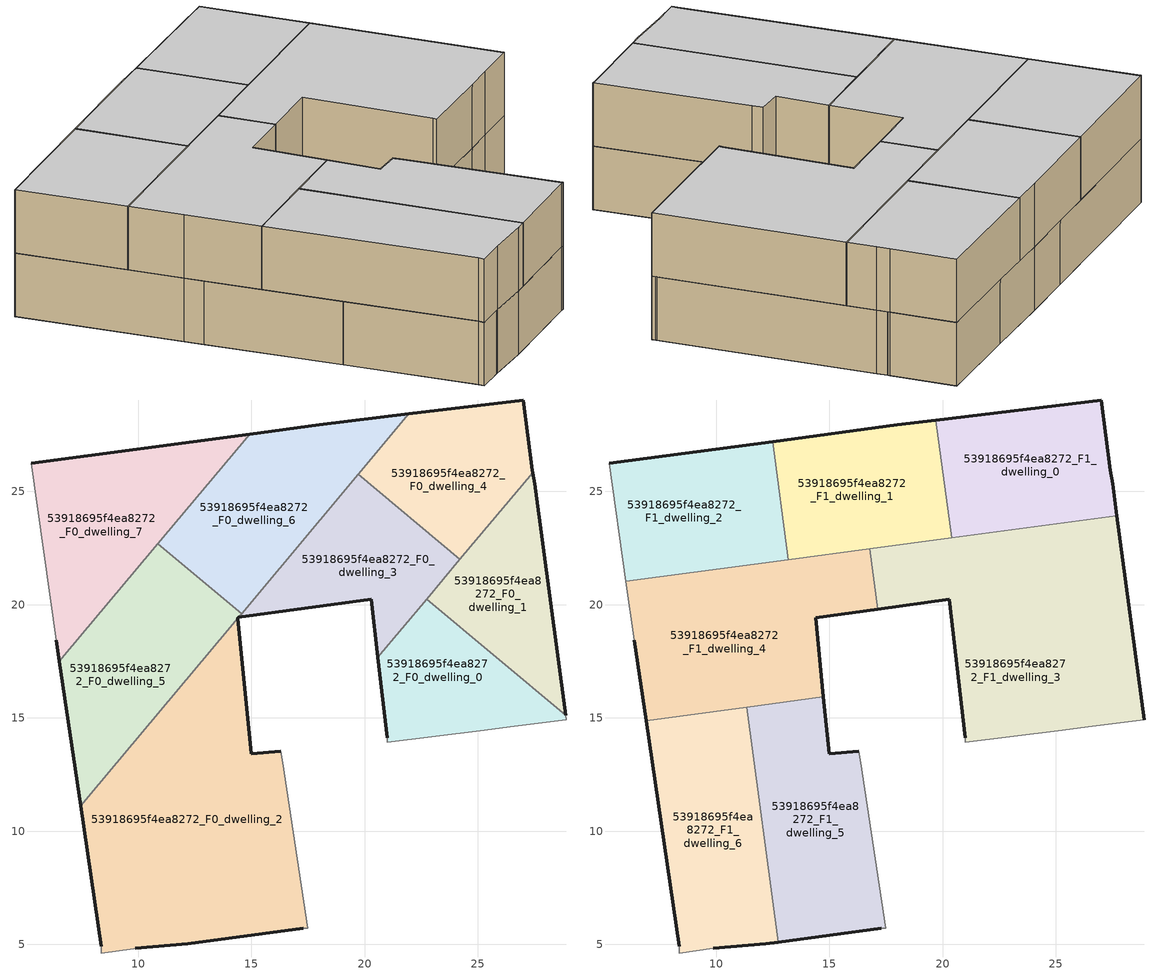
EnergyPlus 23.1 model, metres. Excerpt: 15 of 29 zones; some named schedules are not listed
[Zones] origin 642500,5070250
53918695f4ea8272_F0_dwelling_0
 floor ground (EU_floor_Construction): 28.9,14.92 28.88,15.11 22.74,20.24 20.59,17.67 20.99,14.12 20.99,13.92 25.1,14.42 26.6,14.62 z0
 wall outside (EU_wall_Construction): 20.99,14.12 20.59,17.67 z0:3
 wall adiabatic (EU_wall_Construction): 28.88,15.11 28.9,14.92 26.6,14.62 25.1,14.42 20.99,13.92 20.99,14.12 z0:3
 wall to 53918695f4ea8272_F0_dwelling_1 (EU_wall_Construction): 22.74,20.24 28.88,15.11 z0:3
 wall to 53918695f4ea8272_F0_dwelling_3 (EU_wall_Construction): 20.59,17.67 22.74,20.24 z0:3
53918695f4ea8272_F0_dwelling_1
 floor ground (EU_floor_Construction): 28.88,15.11 27.5,25.33 27.42,25.83 22.74,20.24 z0
 wall outside (EU_wall_Construction): 27.42,25.83 27.5,25.33 28.88,15.11 z0:3
 wall to 53918695f4ea8272_F0_dwelling_4 (EU_wall_Construction): 24.21,21.99 27.42,25.83 z0:3
 wall to 53918695f4ea8272_F0_dwelling_3 (EU_wall_Construction): 22.75,20.24 24.21,21.99 z0:3
53918695f4ea8272_F0_dwelling_2
 floor ground (EU_floor_Construction): 17.49,5.72 16.39,13.03 16.29,13.53 14.99,13.42 14.4,19.39 7.47,11.12 8.38,4.92 8.38,4.62 9.82,4.81 9.88,4.82 12.19,5.02 17.29,5.72 z0
 wall outside (EU_wall_Construction): 17.29,5.72 12.19,5.02 9.88,4.82 / 8.38,4.92 7.47,11.12 / 14.4,19.39 14.99,13.42 16.29,13.53 z0:3
 wall adiabatic (EU_wall_Construction): 16.29,13.53 16.39,13.03 17.49,5.72 17.29,5.72 / 9.88,4.82 9.82,4.81 8.38,4.62 8.38,4.92 z0:3
 wall to 53918695f4ea8272_F0_dwelling_5 (EU_wall_Construction): 7.47,11.12 14.4,19.39 z0:3
53918695f4ea8272_F0_dwelling_3
 floor ground (EU_floor_Construction): 20.59,17.67 24.21,21.99 19.72,25.75 14.43,19.43 20.3,20.23 z0
 wall outside (EU_wall_Construction): 20.59,17.67 20.3,20.23 14.43,19.43 z0:3
 wall to 53918695f4ea8272_F0_dwelling_4 (EU_wall_Construction): 19.72,25.75 24.21,21.99 z0:3
 wall to 53918695f4ea8272_F0_dwelling_6 (EU_wall_Construction): 14.57,19.6 19.72,25.75 z0:3
 wall to 53918695f4ea8272_F0_dwelling_5 (EU_wall_Construction): 14.43,19.43 14.57,19.6 z0:3
53918695f4ea8272_F0_dwelling_4
 floor ground (EU_floor_Construction): 24.21,21.99 27.42,25.83 27.4,25.93 27,29.03 21.95,28.42 19.72,25.75 z0
 wall outside (EU_wall_Construction): 21.95,28.42 27,29.03 27.4,25.93 27.42,25.83 z0:3
 wall to 53918695f4ea8272_F0_dwelling_6 (EU_wall_Construction): 19.72,25.75 21.95,28.42 z0:3
53918695f4ea8272_F0_dwelling_5
 floor ground (EU_floor_Construction): 7.47,11.12 14.4,19.39 14.39,19.43 14.43,19.43 14.57,19.6 10.88,22.69 6.52,17.5 z0
 wall outside (EU_wall_Construction): 7.47,11.12 6.52,17.5 / 14.43,19.43 14.39,19.43 14.4,19.39 z0:3
 wall to 53918695f4ea8272_F0_dwelling_6 (EU_wall_Construction): 10.88,22.69 14.57,19.6 z0:3
 wall to 53918695f4ea8272_F0_dwelling_7 (EU_wall_Construction): 6.52,17.5 10.88,22.69 z0:3
53918695f4ea8272_F0_dwelling_6
 floor ground (EU_floor_Construction): 14.57,19.6 21.95,28.42 18,27.93 14.93,27.53 10.88,22.69 z0
 wall outside (EU_wall_Construction): 14.93,27.53 18,27.93 21.95,28.42 z0:3
 wall to 53918695f4ea8272_F0_dwelling_7 (EU_wall_Construction): 10.88,22.69 14.93,27.53 z0:3
53918695f4ea8272_F0_dwelling_7
 floor ground (EU_floor_Construction): 6.52,17.5 14.93,27.53 5.29,26.24 6.39,18.43 z0
 wall outside (EU_wall_Construction): 6.52,17.5 6.39,18.43 / 5.29,26.24 14.93,27.53 z0:3
 wall adiabatic (EU_wall_Construction): 6.39,18.43 5.29,26.24 z0:3
53918695f4ea8272_F1_dwelling_0
 floor to 53918695f4ea8272_F0_dwelling_4 (EU_floor_Construction): 25.6,23.65 27.42,25.83 27.4,25.93 27,29.03 21.95,28.42 19.98,26.06 20.06,25.48 22.7,23.26 z3
 floor to 53918695f4ea8272_F0_dwelling_6 (EU_floor_Construction): 19.98,26.06 21.95,28.42 19.7,28.14 z3
 floor to 53918695f4ea8272_F0_dwelling_1 (EU_floor_Construction): 27.69,23.93 27.5,25.33 27.42,25.83 25.6,23.65 z3
 floor to 53918695f4ea8272_F0_dwelling_3 (EU_floor_Construction): 22.7,23.26 20.06,25.48 20.39,22.95 z3
 wall outside (EU_wall_Construction): 19.7,28.14 27,29.03 27.4,25.93 27.5,25.33 27.69,23.93 z3:6
 wall to 53918695f4ea8272_F1_dwelling_1 (EU_wall_Construction): 20.39,22.95 19.7,28.14 z3:6
 wall to 53918695f4ea8272_F1_dwelling_3 (EU_wall_Construction): 27.69,23.93 20.39,22.95 z3:6
 ceiling to 53918695f4ea8272_F2_dwelling_0 (EU_floor_Construction): 27,29.03 27.4,25.93 27.5,25.33 27.69,23.93 20.39,22.95 19.7,28.14 z6
53918695f4ea8272_F1_dwelling_1
 floor to 53918695f4ea8272_F0_dwelling_6 (EU_floor_Construction): 17,22.5 19.98,26.06 19.7,28.14 18,27.93 14.92,27.52 12.79,24.98 13.19,21.99 z3
 floor to 53918695f4ea8272_F0_dwelling_4 (EU_floor_Construction): 20.06,25.48 19.98,26.06 19.72,25.75 z3
 floor to 53918695f4ea8272_F0_dwelling_7 (EU_floor_Construction): 12.79,24.98 14.92,27.52 12.49,27.2 z3
 floor to 53918695f4ea8272_F0_dwelling_3 (EU_floor_Construction): 20.39,22.95 20.06,25.48 19.72,25.75 17,22.5 z3
 wall outside (EU_wall_Construction): 12.49,27.2 18,27.93 19.7,28.14 z3:6
 wall to 53918695f4ea8272_F1_dwelling_2 (EU_wall_Construction): 13.19,21.99 12.49,27.2 z3:6
 wall to 53918695f4ea8272_F1_dwelling_4 (EU_wall_Construction): 16.78,22.47 13.19,21.99 z3:6
 wall to 53918695f4ea8272_F1_dwelling_3 (EU_wall_Construction): 20.39,22.95 16.78,22.47 z3:6
 ceiling to 53918695f4ea8272_F2_dwelling_1 (EU_floor_Construction): 19.7,28.14 20.39,22.95 13.19,21.99 12.49,27.2 18,27.93 z6
53918695f4ea8272_F1_dwelling_2
 floor to 53918695f4ea8272_F0_dwelling_7 (EU_floor_Construction): 9.92,21.55 12.79,24.98 12.49,27.2 5.29,26.24 6.02,21.02 z3
 floor to 53918695f4ea8272_F0_dwelling_5 (EU_floor_Construction): 11.92,21.82 10.88,22.69 9.92,21.55 z3
 floor to 53918695f4ea8272_F0_dwelling_6 (EU_floor_Construction): 13.19,21.99 12.79,24.98 10.88,22.69 11.92,21.82 z3
 wall outside (EU_wall_Construction): 5.29,26.24 12.49,27.2 z3:6
 wall adiabatic (EU_wall_Construction): 6.02,21.02 5.29,26.24 z3:6
 wall to 53918695f4ea8272_F1_dwelling_4 (EU_wall_Construction): 13.19,21.99 6.02,21.02 z3:6
 ceiling to 53918695f4ea8272_F2_dwelling_2 (EU_floor_Construction): 12.49,27.2 13.19,21.99 6.02,21.02 5.29,26.24 z6
53918695f4ea8272_F1_dwelling_3
 floor to 53918695f4ea8272_F0_dwelling_0 (EU_floor_Construction): 28.9,14.92 28.88,15.11 22.74,20.24 20.59,17.67 20.99,14.12 20.99,13.92 25.1,14.42 26.6,14.62 z3
 floor to 53918695f4ea8272_F0_dwelling_1 (EU_floor_Construction): 28.88,15.11 27.69,23.93 25.6,23.65 22.74,20.24 z3
 floor to 53918695f4ea8272_F0_dwelling_3 (EU_floor_Construction): 20.59,17.67 24.21,21.99 22.7,23.26 17,22.5 16.8,22.27 17.13,19.8 20.3,20.23 z3
 floor to 53918695f4ea8272_F0_dwelling_4 (EU_floor_Construction): 24.21,21.99 25.6,23.65 22.7,23.26 z3
 floor to 53918695f4ea8272_F0_dwelling_6 (EU_floor_Construction): 16.8,22.27 17,22.5 16.78,22.47 z3
 wall outside (EU_wall_Construction): 27.69,23.93 28.9,14.92 / 20.99,14.12 20.3,20.23 17.14,19.8 z3:6
 wall adiabatic (EU_wall_Construction): 28.9,14.92 26.6,14.62 25.1,14.42 20.99,13.92 20.99,14.12 z3:6
 wall to 53918695f4ea8272_F1_dwelling_4 (EU_wall_Construction): 17.14,19.8 16.78,22.47 z3:6
 ceiling to 53918695f4ea8272_F2_dwelling_3 (EU_floor_Construction): 27.69,23.93 28.9,14.92 26.6,14.62 25.1,14.42 20.99,13.92 20.99,14.12 20.3,20.23 17.14,19.8 16.78,22.47 z6
53918695f4ea8272_F1_dwelling_4
 floor to 53918695f4ea8272_F0_dwelling_3 (EU_floor_Construction): 17.13,19.8 16.8,22.27 14.43,19.43 z3
 floor to 53918695f4ea8272_F0_dwelling_6 (EU_floor_Construction): 14.57,19.6 16.8,22.27 16.78,22.47 11.92,21.82 z3
 floor to 53918695f4ea8272_F0_dwelling_7 (EU_floor_Construction): 6.52,17.5 9.92,21.55 6.02,21.02 6.39,18.43 z3
 floor to 53918695f4ea8272_F0_dwelling_2 (EU_floor_Construction): 14.74,15.93 14.39,19.39 11.08,15.44 z3
 floor to 53918695f4ea8272_F0_dwelling_5 (EU_floor_Construction): 11.08,15.44 14.39,19.39 14.39,19.43 14.43,19.43 14.57,19.6 11.92,21.82 9.92,21.55 6.52,17.5 6.91,14.88 z3
 wall outside (EU_wall_Construction): 6.91,14.88 6.39,18.43 / 17.14,19.8 14.39,19.43 14.74,15.93 z3:6
 wall adiabatic (EU_wall_Construction): 6.39,18.43 6.02,21.02 z3:6
 wall to 53918695f4ea8272_F1_dwelling_6 (EU_wall_Construction): 11.35,15.47 6.91,14.88 z3:6
 wall to 53918695f4ea8272_F1_dwelling_5 (EU_wall_Construction): 14.74,15.93 11.35,15.47 z3:6
 ceiling to 53918695f4ea8272_F2_dwelling_4 (EU_floor_Construction): 16.78,22.47 17.14,19.8 14.39,19.43 14.74,15.93 6.91,14.88 6.39,18.43 6.02,21.02 z6
53918695f4ea8272_F1_dwelling_5
 floor to 53918695f4ea8272_F0_dwelling_2 (EU_floor_Construction): 17.49,5.72 16.39,13.03 16.29,13.53 14.99,13.42 14.74,15.93 11.35,15.47 12.75,5.1 17.29,5.72 z3
 wall outside (EU_wall_Construction): 17.29,5.72 12.75,5.1 / 14.74,15.93 14.99,13.42 16.29,13.53 z3:6
 wall adiabatic (EU_wall_Construction): 16.29,13.53 16.39,13.03 17.49,5.72 17.29,5.72 z3:6
 wall to 53918695f4ea8272_F1_dwelling_6 (EU_wall_Construction): 12.75,5.1 11.35,15.47 z3:6
 ceiling to 53918695f4ea8272_F2_dwelling_5 (EU_floor_Construction): 16.29,13.53 16.39,13.03 17.49,5.72 17.29,5.72 12.75,5.1 11.35,15.47 14.74,15.93 14.99,13.42 z6
53918695f4ea8272_F1_dwelling_6
 floor to 53918695f4ea8272_F0_dwelling_5 (EU_floor_Construction): 7.47,11.12 11.08,15.44 6.91,14.88 z3
 floor to 53918695f4ea8272_F0_dwelling_2 (EU_floor_Construction): 12.75,5.1 11.35,15.47 11.08,15.44 7.47,11.12 8.38,4.92 8.38,4.62 9.88,4.82 12.19,5.02 z3
 wall outside (EU_wall_Construction): 8.38,4.92 6.91,14.88 / 12.75,5.1 12.19,5.02 9.88,4.82 z3:6
 wall adiabatic (EU_wall_Construction): 9.88,4.82 8.38,4.62 8.38,4.92 z3:6
 ceiling to 53918695f4ea8272_F2_dwelling_6 (EU_floor_Construction): 11.35,15.47 12.75,5.1 12.19,5.02 9.88,4.82 8.38,4.62 8.38,4.92 6.91,14.88 z6
[Building]
EU S2 Campaign: North Axis=0; Terrain=City; Solar Distribution=FullExterior
[Site:Location]
Lyon-Bron: Latitude=45.75; Longitude=5; Time Zone=1; Elevation=198
[SizingPeriod:WeatherFileDays]
AnnualSizingPeriod: Begin Month=1; Begin Day of Month=1; End Month=12; End Day of Month=31; Day of Week for Start Day=Monday; Use Weather File Daylight Saving Period=No; Use Weather File Rain and Snow Indicators=No
[MATERIAL]
EU_InternalMass_Material: Roughness=MediumRough; Thickness=0.1; Conductivity=1; Density=1800; Specific Heat=900; Thermal Absorptance=0.9; Solar Absorptance=0.7; Visible Absorptance=0.7
[MATERIAL:NOMASS] Roughness=MediumRough; Thermal Absorptance=0.9; Solar Absorptance=0.7; Visible Absorptance=0.7
Name | Thermal Resistance
EU_wall_NoMass | 0.776494
EU_floor_NoMass | 0.421597
[CONSTRUCTION]
EU_wall_Construction: EU_wall_NoMass
EU_floor_Construction: EU_floor_NoMass
EU_InternalMass_Construction: EU_InternalMass_Material
[ZONE] Type=1; Multiplier=1; Ceiling Height=autocalculate; Floor Area=autocalculate; Part of Total Floor Area=Yes
Name | Volume
53918695f4ea8272_F0_dwelling_0 | 87.5911
53918695f4ea8272_F1_dwelling_0 | 114.532
53918695f4ea8272_F0_dwelling_1 | 87.6035
53918695f4ea8272_F1_dwelling_1 | 114.543
53918695f4ea8272_F0_dwelling_2 | 270.907
53918695f4ea8272_F1_dwelling_2 | 114.538
53918695f4ea8272_F0_dwelling_3 | 99.0645
53918695f4ea8272_F1_dwelling_3 | 239.752
53918695f4ea8272_F0_dwelling_4 | 99.0667
53918695f4ea8272_F1_dwelling_4 | 171.807
53918695f4ea8272_F0_dwelling_5 | 128.888
53918695f4ea8272_F1_dwelling_5 | 137.845
53918695f4ea8272_F0_dwelling_6 | 128.859
53918695f4ea8272_F1_dwelling_6 | 137.806
53918695f4ea8272_F0_dwelling_7 | 128.833
[INTERNALMASS] Construction=EU_InternalMass_Construction
Name | Zone or ZoneList | Surface Area
53918695f4ea8272_F0_dwelling_0_EU_InternalMass | 53918695f4ea8272_F0_dwelling_0 | 29.1975
53918695f4ea8272_F0_dwelling_1_EU_InternalMass | 53918695f4ea8272_F0_dwelling_1 | 29.2018
53918695f4ea8272_F0_dwelling_2_EU_InternalMass | 53918695f4ea8272_F0_dwelling_2 | 90.3022
53918695f4ea8272_F0_dwelling_3_EU_InternalMass | 53918695f4ea8272_F0_dwelling_3 | 33.0213
53918695f4ea8272_F0_dwelling_4_EU_InternalMass | 53918695f4ea8272_F0_dwelling_4 | 33.021
53918695f4ea8272_F0_dwelling_5_EU_InternalMass | 53918695f4ea8272_F0_dwelling_5 | 42.963
53918695f4ea8272_F0_dwelling_6_EU_InternalMass | 53918695f4ea8272_F0_dwelling_6 | 42.9573
53918695f4ea8272_F0_dwelling_7_EU_InternalMass | 53918695f4ea8272_F0_dwelling_7 | 42.9443
53918695f4ea8272_F1_dwelling_0_EU_InternalMass | 53918695f4ea8272_F1_dwelling_0 | 38.1775
53918695f4ea8272_F1_dwelling_1_EU_InternalMass | 53918695f4ea8272_F1_dwelling_1 | 38.181
53918695f4ea8272_F1_dwelling_2_EU_InternalMass | 53918695f4ea8272_F1_dwelling_2 | 38.1791
53918695f4ea8272_F1_dwelling_3_EU_InternalMass | 53918695f4ea8272_F1_dwelling_3 | 79.9142
53918695f4ea8272_F1_dwelling_4_EU_InternalMass | 53918695f4ea8272_F1_dwelling_4 | 57.269
53918695f4ea8272_F1_dwelling_5_EU_InternalMass | 53918695f4ea8272_F1_dwelling_5 | 45.9479
53918695f4ea8272_F1_dwelling_6_EU_InternalMass | 53918695f4ea8272_F1_dwelling_6 | 45.9353
[OTHEREQUIPMENT] Fuel Type=Electricity; Design Level Calculation Method=Watts/Area; Power per Zone Floor Area=1; Fraction Latent=0; Fraction Radiant=0; Fraction Lost=0; Carbon Dioxide Generation Rate=0; EndUse Subcategory=EU_Step8_InternalGains
Name | Zone or ZoneList or Space or SpaceList | Schedule
EU_Step8_InternalGain_53918695f4ea8272_F0_dwelling_0_f000 | 53918695f4ea8272_F0_dwelling_0 | EU_Step8_GainSchedule_53918695f4ea8272_F0_dwelling_0_f000
EU_Step8_InternalGain_53918695f4ea8272_F0_dwelling_1_f000 | 53918695f4ea8272_F0_dwelling_1 | EU_Step8_GainSchedule_53918695f4ea8272_F0_dwelling_1_f000
EU_Step8_InternalGain_53918695f4ea8272_F0_dwelling_2_f000 | 53918695f4ea8272_F0_dwelling_2 | EU_Step8_GainSchedule_53918695f4ea8272_F0_dwelling_2_f000
EU_Step8_InternalGain_53918695f4ea8272_F0_dwelling_3_f000 | 53918695f4ea8272_F0_dwelling_3 | EU_Step8_GainSchedule_53918695f4ea8272_F0_dwelling_3_f000
EU_Step8_InternalGain_53918695f4ea8272_F0_dwelling_4_f000 | 53918695f4ea8272_F0_dwelling_4 | EU_Step8_GainSchedule_53918695f4ea8272_F0_dwelling_4_f000
EU_Step8_InternalGain_53918695f4ea8272_F0_dwelling_5_f000 | 53918695f4ea8272_F0_dwelling_5 | EU_Step8_GainSchedule_53918695f4ea8272_F0_dwelling_5_f000
EU_Step8_InternalGain_53918695f4ea8272_F0_dwelling_6_f000 | 53918695f4ea8272_F0_dwelling_6 | EU_Step8_GainSchedule_53918695f4ea8272_F0_dwelling_6_f000
EU_Step8_InternalGain_53918695f4ea8272_F0_dwelling_7_f000 | 53918695f4ea8272_F0_dwelling_7 | EU_Step8_GainSchedule_53918695f4ea8272_F0_dwelling_7_f000
EU_Step8_InternalGain_53918695f4ea8272_F1_dwelling_0_f000 | 53918695f4ea8272_F1_dwelling_0 | EU_Step8_GainSchedule_53918695f4ea8272_F1_dwelling_0_f000
EU_Step8_InternalGain_53918695f4ea8272_F1_dwelling_1_f000 | 53918695f4ea8272_F1_dwelling_1 | EU_Step8_GainSchedule_53918695f4ea8272_F1_dwelling_1_f000
EU_Step8_InternalGain_53918695f4ea8272_F1_dwelling_2_f000 | 53918695f4ea8272_F1_dwelling_2 | EU_Step8_GainSchedule_53918695f4ea8272_F1_dwelling_2_f000
EU_Step8_InternalGain_53918695f4ea8272_F1_dwelling_3_f000 | 53918695f4ea8272_F1_dwelling_3 | EU_Step8_GainSchedule_53918695f4ea8272_F1_dwelling_3_f000
EU_Step8_InternalGain_53918695f4ea8272_F1_dwelling_4_f000 | 53918695f4ea8272_F1_dwelling_4 | EU_Step8_GainSchedule_53918695f4ea8272_F1_dwelling_4_f000
EU_Step8_InternalGain_53918695f4ea8272_F1_dwelling_5_f000 | 53918695f4ea8272_F1_dwelling_5 | EU_Step8_GainSchedule_53918695f4ea8272_F1_dwelling_5_f000
EU_Step8_InternalGain_53918695f4ea8272_F1_dwelling_6_f000 | 53918695f4ea8272_F1_dwelling_6 | EU_Step8_GainSchedule_53918695f4ea8272_F1_dwelling_6_f000
[ZONEVENTILATION:DESIGNFLOWRATE] Schedule=EU_AlwaysOn; Design Flow Rate Calculation Method=AirChanges/Hour; Air Changes per Hour=0.693814; Ventilation Type=Natural; Fan Pressure Rise=0; Fan Total Efficiency=1; Constant Term Coefficient=1; Temperature Term Coefficient=0; Velocity Term Coefficient=0; Velocity Squared Term Coefficient=0; Minimum Indoor Temperature=-100; Maximum Indoor Temperature=100; Delta Temperature=-100; Minimum Outdoor Temperature=-100; Maximum Outdoor Temperature=100; Maximum Wind Speed=40
Name | Zone or ZoneList or Space or SpaceList
EU_ConstantAir_53918695f4ea8272_F0_dwelling_0 | 53918695f4ea8272_F0_dwelling_0
EU_ConstantAir_53918695f4ea8272_F0_dwelling_1 | 53918695f4ea8272_F0_dwelling_1
EU_ConstantAir_53918695f4ea8272_F0_dwelling_2 | 53918695f4ea8272_F0_dwelling_2
EU_ConstantAir_53918695f4ea8272_F0_dwelling_3 | 53918695f4ea8272_F0_dwelling_3
EU_ConstantAir_53918695f4ea8272_F0_dwelling_4 | 53918695f4ea8272_F0_dwelling_4
EU_ConstantAir_53918695f4ea8272_F0_dwelling_5 | 53918695f4ea8272_F0_dwelling_5
EU_ConstantAir_53918695f4ea8272_F0_dwelling_6 | 53918695f4ea8272_F0_dwelling_6
EU_ConstantAir_53918695f4ea8272_F0_dwelling_7 | 53918695f4ea8272_F0_dwelling_7
EU_ConstantAir_53918695f4ea8272_F1_dwelling_0 | 53918695f4ea8272_F1_dwelling_0
EU_ConstantAir_53918695f4ea8272_F1_dwelling_1 | 53918695f4ea8272_F1_dwelling_1
EU_ConstantAir_53918695f4ea8272_F1_dwelling_2 | 53918695f4ea8272_F1_dwelling_2
EU_ConstantAir_53918695f4ea8272_F1_dwelling_3 | 53918695f4ea8272_F1_dwelling_3
EU_ConstantAir_53918695f4ea8272_F1_dwelling_4 | 53918695f4ea8272_F1_dwelling_4
EU_ConstantAir_53918695f4ea8272_F1_dwelling_5 | 53918695f4ea8272_F1_dwelling_5
EU_ConstantAir_53918695f4ea8272_F1_dwelling_6 | 53918695f4ea8272_F1_dwelling_6
[HVACTEMPLATE:THERMOSTAT] Constant Heating Setpoint=20; Constant Cooling Setpoint=50
EU_HeatOnly_53918695f4ea8272_F0_dwelling_0; EU_HeatOnly_53918695f4ea8272_F0_dwelling_1; EU_HeatOnly_53918695f4ea8272_F0_dwelling_2; EU_HeatOnly_53918695f4ea8272_F0_dwelling_3; EU_HeatOnly_53918695f4ea8272_F0_dwelling_4; EU_HeatOnly_53918695f4ea8272_F0_dwelling_5; EU_HeatOnly_53918695f4ea8272_F0_dwelling_6; EU_HeatOnly_53918695f4ea8272_F0_dwelling_7; EU_HeatOnly_53918695f4ea8272_F1_dwelling_0; EU_HeatOnly_53918695f4ea8272_F1_dwelling_1; EU_HeatOnly_53918695f4ea8272_F1_dwelling_2; EU_HeatOnly_53918695f4ea8272_F1_dwelling_3; EU_HeatOnly_53918695f4ea8272_F1_dwelling_4; EU_HeatOnly_53918695f4ea8272_F1_dwelling_5; EU_HeatOnly_53918695f4ea8272_F1_dwelling_6; EU_HeatOnly_53918695f4ea8272_F2_dwelling_0; EU_HeatOnly_53918695f4ea8272_F2_dwelling_1; EU_HeatOnly_53918695f4ea8272_F2_dwelling_2; EU_HeatOnly_53918695f4ea8272_F2_dwelling_3; EU_HeatOnly_53918695f4ea8272_F2_dwelling_4; EU_HeatOnly_53918695f4ea8272_F2_dwelling_5; EU_HeatOnly_53918695f4ea8272_F2_dwelling_6; EU_HeatOnly_53918695f4ea8272_F3_dwelling_0; EU_HeatOnly_53918695f4ea8272_F3_dwelling_1; EU_HeatOnly_53918695f4ea8272_F3_dwelling_2; EU_HeatOnly_53918695f4ea8272_F3_dwelling_3; EU_HeatOnly_53918695f4ea8272_F3_dwelling_4; EU_HeatOnly_53918695f4ea8272_F3_dwelling_5; EU_HeatOnly_53918695f4ea8272_F3_dwelling_6
